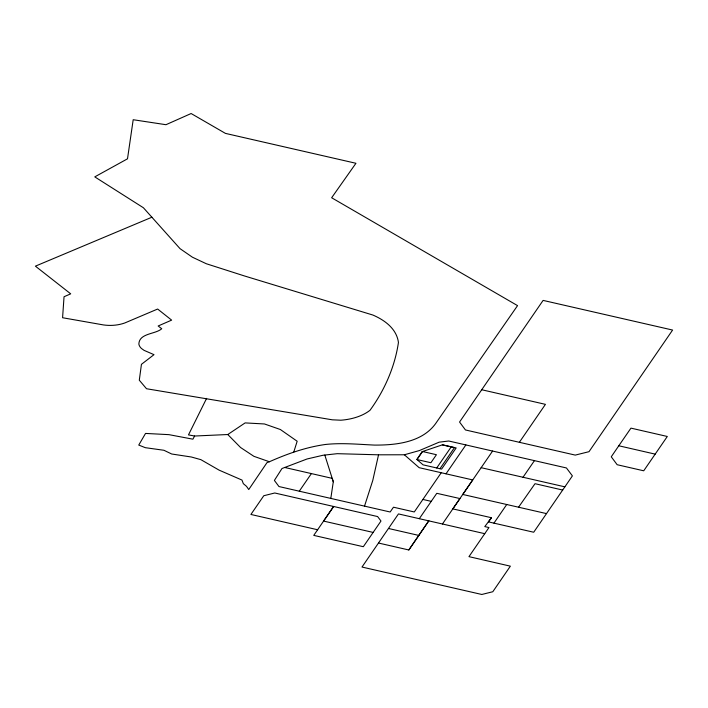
<?xml version="1.0" encoding="UTF-8"?>
<svg xmlns="http://www.w3.org/2000/svg" width="708" height="708" viewBox="0 0 708 708"><rect width="100%" height="100%" fill="white"/><g stroke="black" fill="none" stroke-linecap="round" stroke-linejoin="round"><path stroke-width="1.06" d="M330.813 498.432L333.291 481.812L332.211 478.36L284.722 467.475L281.979 468.528L274.385 480.413L278.952 486.538L390.152 511.999L393.471 507.202L414.286 511.964L441.234 472.74M442.438 524L452.828 508.893L491.511 517.743L488.378 521.867L533.708 532.239L572.4 475.882L566.435 467.961L448.739 441.004L439.137 442.173L419.401 450.562L404.365 454.775L378.541 454.81L372.762 480.493L364.514 506.14M293.758 452.076L297.165 441.243L280.368 429.517L264.482 423.968L245.127 422.906L227.781 434.526L194.612 436.022L188.478 434.898L206.612 398.365M194.612 436.022L192.903 439.181L168.938 434.65L145.538 433.429L138.75 445.066L145.308 447.677L163.92 450.27L171.708 454.005L191.319 456.996L200.877 459.66L219.108 470.139L241.977 480.068L243.331 483.661L246.526 486.361L248.747 489.547L266.978 462.651L269.394 461.749C287.404 453.757 305.953 447.182 325.547 444.465C341.867 442.73 358.23 444.332 374.559 445.093C396.799 445.199 423.481 442.27 436.774 421.924L517.548 305.626L331.645 197.753L355.947 163.282L225.436 133.387L191.125 113.528L165.973 124.705L133.192 119.723L127.502 158.813L94.775 176.876L143.405 207.754L180.044 248.667L192.39 257.19L206.311 263.739L244.216 275.881L372.912 315.051C384.763 320.166 396.56 328.716 398.445 342.424C394.887 366.806 384.453 390.489 370.01 410.277A42.834 24.727 0 0 1 340.884 420.207L332.256 419.809L146.512 388.736L139.299 380.196L141.441 364.328L153.999 354.664L144.043 350.345L141.476 348.504A17.461 10.08 0 0 1 138.857 344.008C139.29 332.981 155.539 334.371 161.743 328.742L158.149 325.981L171.637 320.131L157.645 309.033L124.767 322.981C117.979 325.397 110.607 325.919 103.492 324.937L62.578 317.733L64.039 296.74L70.703 293.838L35.4 266.155L151.884 217.223M419.295 518.699L436.792 493.308L459.935 498.556L452.828 508.893L492.591 451.049M484.768 533.682L398.462 513.92L361.992 567.046L481.803 594.472L492.803 591.738L510.362 566.161L468.962 556.647L488.954 527.548L484.768 526.593L491.511 517.743M618.792 445.774L611.261 456.793L617.155 464.714L643.722 470.802L667.308 436.473L630.952 428.128L618.792 445.774L655.174 454.129M408.826 549.974L428.791 520.858L408.826 549.974L378.497 543.036M299.28 491.193L311.378 473.608M373.143 532.425L363.328 546.709L313.75 535.381L333.627 506.485L323.583 521.079L373.143 532.425L380.993 521.026L377.603 516.557L274.766 492.989L263.783 495.733L250.906 514.459L317.635 529.761M481.723 389.745L459.554 422.039L465.457 429.96L575.259 455.102L589.003 451.686L672.6 330.052L543.107 300.404L481.723 389.745L545.434 404.348L519.353 442.323M436.721 467.97L451.2 446.907M439.96 468.714L454.439 447.651L442.314 444.872M446.013 473.811L465.873 444.934M523.008 477.263L534.452 460.634M493.945 523.132L506.724 504.521M518.548 507.22L535 483.697L562.674 490.042M284.722 467.475L307.06 458.979L323.034 455.253L337.229 453.678L378.541 454.81M481.166 467.687L564.851 486.83M546.487 513.601L462.767 494.458L472.732 479.935L419.127 467.669L404.365 454.775M422.897 499.45L431.296 501.37M388.48 528.478L418.835 535.425M269.394 461.749L253.889 456.315L240.561 447.5L227.781 434.526M324.813 455.058L333.291 481.812M422.216 451.624L416.853 459.421L423.057 464.837L441.606 469.094L456.164 447.934L442.518 444.801L422.216 451.624M422.517 451.518L417.003 459.545L430.898 462.731L436.42 454.713L422.517 451.518"/></g></svg>
